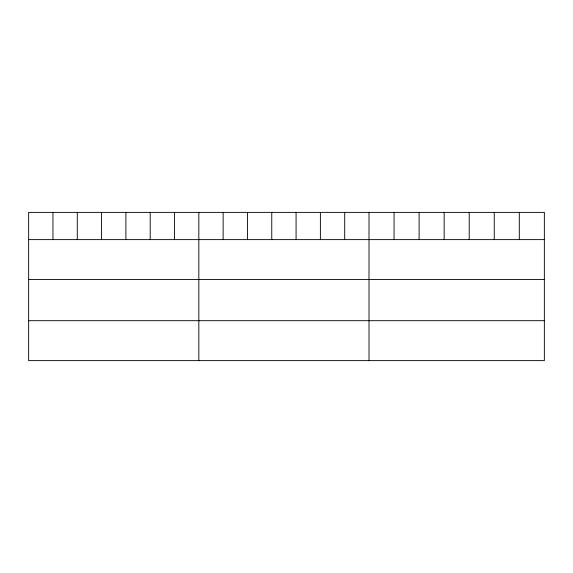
<?xml version="1.0" encoding="UTF-8"?>
<svg xmlns="http://www.w3.org/2000/svg" width="573" height="573" viewBox="0 0 573 573"><rect width="100%" height="100%" fill="white"/><g stroke="black" fill="none" stroke-linecap="round" stroke-linejoin="round"><path stroke-width="0.86" d="M544.35 239.621L544.35 360.625L28.65 360.625L28.65 212.375L544.35 212.375L544.35 239.621L28.65 239.621M28.65 279.552L544.35 279.552M28.65 320.694L544.35 320.694M519.303 212.375L519.303 239.621M494.255 212.375L494.255 239.621M469.208 212.375L469.208 239.621M444.154 212.375L444.154 239.621M419.107 212.375L419.107 239.621M394.059 212.375L394.059 239.621M369.012 212.375L369.012 360.625M344.702 212.375L344.702 239.621M320.386 212.375L320.386 239.621M296.076 212.375L296.076 239.621M271.767 212.375L271.767 239.621M247.457 212.375L247.457 239.621M223.141 212.375L223.141 239.621M198.831 212.375L198.831 360.625M174.521 212.375L174.521 239.621M150.205 212.375L150.205 239.621M125.895 212.375L125.895 239.621M101.586 212.375L101.586 239.621M77.276 212.375L77.276 239.621M52.96 212.375L52.96 239.621"/></g></svg>
